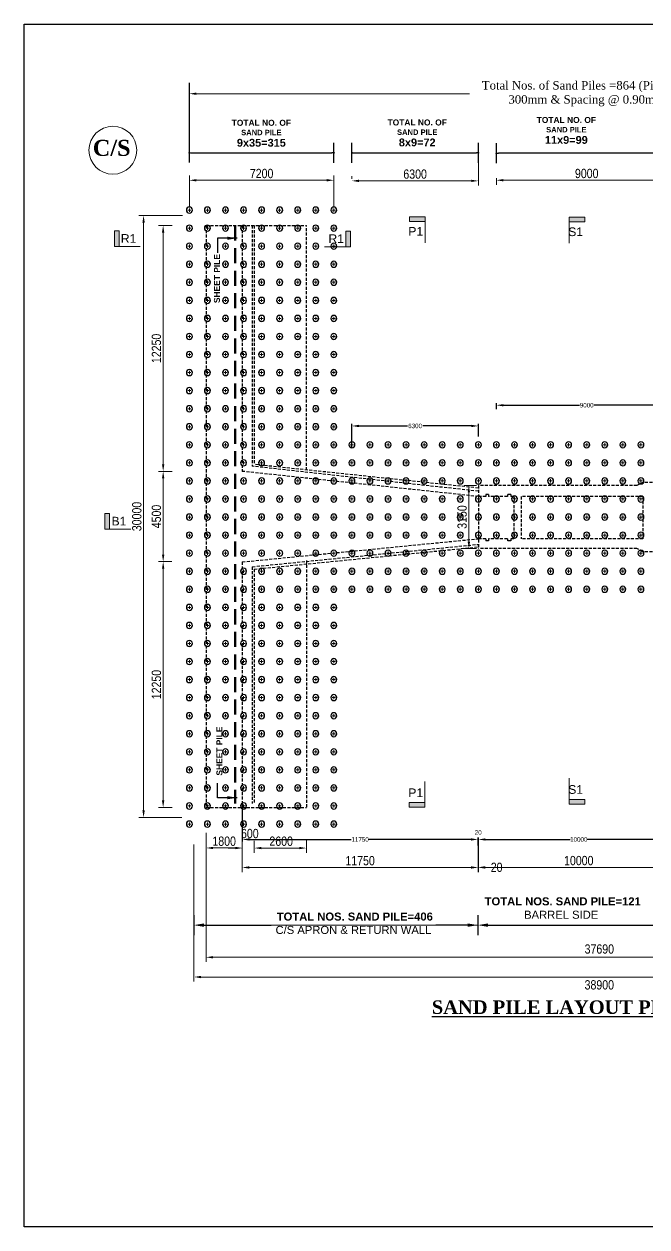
# Model space of a CAD drawing. Extents: x -358915 to 1258323, y -1667244 to -305611.
# Drawn here: x 857124 to 888161, y -1527406 to -1467458 of the extents above; entities that cross this region are included whole.
import ezdxf

# ---------------------------------------------------------------- set-up
doc = ezdxf.new("R2010")
doc.units = 0
doc.header["$LTSCALE"] = 300
doc.header["$MEASUREMENT"] = 0
doc.linetypes.add('DASHED', pattern=[0.75, 0.5, -0.25])
doc.layers.get('0').update_dxf_attribs({"linetype": 'CONTINUOUS'})
doc.layers.get('DEFPOINTS').update_dxf_attribs({"linetype": 'CONTINUOUS'})
for name, color, linetype, lineweight in [('Dim', 7, 'CONTINUOUS', 9), ('Dimension', 8, 'CONTINUOUS', 18), ('line2', 3, 'CONTINUOUS', 30), ('slop', 8, 'CONTINUOUS', 9)]:
    doc.layers.add(name, color=color, linetype=linetype, lineweight=lineweight)
for name, color, linetype in [('LINE', 7, 'CONTINUOUS'), ('P1', 7, 'CONTINUOUS'), ('TEXT', 10, 'CONTINUOUS')]:
    doc.layers.add(name, color=color, linetype=linetype)
doc.styles.add('1-2', font='arial.ttf')
doc.styles.add('Arial', font='arial.ttf')
doc.styles.add('DIM', font='isocp3.shx')
doc.styles.add('dimText', font='ARIALN.TTF')
doc.styles.add('text', font='ARIALN.TTF', dxfattribs={"height": 1.6})
doc.dimstyles.new('3', dxfattribs={"dimtxt": 225, "dimasz": 350, "dimexe": 100, "dimexo": 25, "dimgap": 9, "dimtad": 0, "dimdec": 0, "dimzin": 0, "dimdsep": 46, "dimtxsty": 'Standard', "dimcen": 0, "dimclrd": 5, "dimclre": 6, "dimclrt": 256, "dimadec": 0, "dimazin": 0, "dimtfac": 1, "dimtdec": 0, "dimtofl": 0, "dimtmove": 2, "dimatfit": 3, "dimfxl": 1, "dimtolj": 1, "dimtzin": 0, "dimarcsym": 0})
doc.dimstyles.new('dim_230', dxfattribs={"dimtxt": 460, "dimasz": 460, "dimexe": 230, "dimexo": 100, "dimgap": 100, "dimtad": 1, "dimdec": 0, "dimzin": 0, "dimdsep": 46, "dimtxsty": 'dimText', "dimcen": 0.09, "dimclrd": 256, "dimclre": 256, "dimclrt": 7, "dimadec": 0, "dimazin": 0, "dimtfac": 1, "dimtdec": 0, "dimtofl": 0, "dimtmove": 0, "dimatfit": 3, "dimfxl": 1, "dimtolj": 1, "dimtzin": 0, "dimlwd": -1, "dimlwe": -1, "dimarcsym": 0})
doc.dimstyles.new('dim_240', dxfattribs={"dimtxt": 480, "dimasz": 480, "dimexe": 300, "dimexo": 200, "dimgap": 200, "dimtad": 1, "dimdec": 0, "dimzin": 0, "dimdsep": 46, "dimtxsty": 'DIM', "dimcen": 350, "dimclrd": 5, "dimclre": 5, "dimclrt": 7, "dimadec": 0, "dimazin": 0, "dimtfac": 1, "dimtdec": 0, "dimtmove": 0, "dimatfit": 3, "dimfxl": 20, "dimtolj": 1, "dimtzin": 0, "dimarcsym": 0})
doc.dimstyles.new('dim_250', dxfattribs={"dimtxt": 500, "dimasz": 500, "dimexe": 500, "dimexo": 100, "dimgap": 150, "dimtad": 1, "dimdec": 0, "dimzin": 0, "dimdsep": 46, "dimtxsty": 'Arial', "dimcen": 350, "dimclrd": 5, "dimclre": 5, "dimclrt": 7, "dimadec": 0, "dimazin": 0, "dimtfac": 1, "dimtdec": 0, "dimtmove": 0, "dimatfit": 3, "dimfxl": 500, "dimfxlon": 1, "dimtolj": 1, "dimtzin": 0, "dimarcsym": 0})

# ---------------------------------------------------------------- blocks, each defined once
blk = doc.blocks.new('*D1630')
at = {"layer": 'DEFPOINTS', "color": 0, "ltscale": 500}
for p in [(864598, -1477499), (864054, -1489750), (864598, -1489750)]:
    blk.add_point(p, dxfattribs=at)
at = {"layer": 'Dim', "ltscale": 500}
for p, q in [((864498, -1477499), (863824, -1477499)), ((864054, -1477849), (864054, -1489400)), ((864498, -1489750), (863824, -1489750))]:
    blk.add_line(p, q, dxfattribs=at)
for points in [[(863996, -1477849), (864113, -1477849), (864054, -1477499)], [(863996, -1489400), (864113, -1489400), (864054, -1489750)]]:
    blk.add_solid(points, dxfattribs=at)
at = {"layer": 'Dim', "color": 7, "ltscale": 500, "insert": (863720, -1483624), "char_height": 460, "attachment_point": 5, "rotation": 90, "style": 'dimText'}
blk.add_mtext('\\A1;12250', dxfattribs=at)
blk = doc.blocks.new('*D1631')
at = {"layer": 'DEFPOINTS', "color": 0, "ltscale": 500}
for p in [(864598, -1489750), (864054, -1494250), (864588, -1494250)]:
    blk.add_point(p, dxfattribs=at)
at = {"layer": 'Dim', "ltscale": 500}
for p, q in [((864498, -1489750), (863824, -1489750)), ((864054, -1490100), (864054, -1493900)), ((864488, -1494250), (863824, -1494250))]:
    blk.add_line(p, q, dxfattribs=at)
for points in [[(863996, -1490100), (864113, -1490100), (864054, -1489750)], [(863996, -1493900), (864113, -1493900), (864054, -1494250)]]:
    blk.add_solid(points, dxfattribs=at)
at = {"layer": 'Dim', "color": 7, "ltscale": 500, "insert": (863720, -1492000), "char_height": 460, "attachment_point": 5, "rotation": 90, "style": 'dimText'}
blk.add_mtext('\\A1;4500', dxfattribs=at)
blk = doc.blocks.new('*D1632')
at = {"layer": 'DEFPOINTS', "color": 0, "ltscale": 500}
for p in [(864588, -1494250), (864054, -1506500), (864598, -1506500)]:
    blk.add_point(p, dxfattribs=at)
at = {"layer": 'Dim', "ltscale": 500}
for p, q in [((864488, -1494250), (863824, -1494250)), ((864054, -1494600), (864054, -1506150)), ((864498, -1506500), (863824, -1506500))]:
    blk.add_line(p, q, dxfattribs=at)
for points in [[(863996, -1494600), (864113, -1494600), (864054, -1494250)], [(863996, -1506150), (864113, -1506150), (864054, -1506500)]]:
    blk.add_solid(points, dxfattribs=at)
at = {"layer": 'Dim', "color": 7, "ltscale": 500, "insert": (863720, -1500375), "char_height": 460, "attachment_point": 5, "rotation": 90, "style": 'dimText'}
blk.add_mtext('\\A1;12250', dxfattribs=at)
blk = doc.blocks.new('*D1633')
at = {"layer": 'DEFPOINTS', "color": 0, "ltscale": 500}
for p in [(867995, -1508074), (868595, -1508067), (868595, -1508524)]:
    blk.add_point(p, dxfattribs=at)
at = {"layer": 'Dim', "ltscale": 500}
for p, q in [((867995, -1508174), (867995, -1508754)), ((868595, -1508167), (868595, -1508754)), ((867645, -1508524), (867295, -1508524)), ((868945, -1508524), (869295, -1508524))]:
    blk.add_line(p, q, dxfattribs=at)
for points in [[(867645, -1508466), (867645, -1508582), (867995, -1508524)], [(868945, -1508466), (868945, -1508582), (868595, -1508524)]]:
    blk.add_solid(points, dxfattribs=at)
at = {"layer": 'Dim', "color": 7, "ltscale": 500, "insert": (868373, -1507804), "char_height": 460, "attachment_point": 5, "style": 'dimText'}
blk.add_mtext('\\A1;600', dxfattribs=at)
blk = doc.blocks.new('*D1634')
at = {"layer": 'DEFPOINTS', "color": 0, "ltscale": 500}
for p in [(868595, -1508067), (871195, -1508034), (871195, -1508524)]:
    blk.add_point(p, dxfattribs=at)
at = {"layer": 'Dim', "ltscale": 500}
for p, q in [((868595, -1508167), (868595, -1508754)), ((871195, -1508134), (871195, -1508754)), ((868945, -1508524), (870845, -1508524))]:
    blk.add_line(p, q, dxfattribs=at)
for points in [[(868945, -1508466), (868945, -1508582), (868595, -1508524)], [(870845, -1508466), (870845, -1508582), (871195, -1508524)]]:
    blk.add_solid(points, dxfattribs=at)
at = {"layer": 'Dim', "color": 7, "ltscale": 500, "insert": (869935, -1508185), "char_height": 460, "attachment_point": 5, "style": 'dimText'}
blk.add_mtext('\\A1;2600', dxfattribs=at)
blk = doc.blocks.new('*D1635')
at = {"layer": 'DEFPOINTS', "color": 0, "ltscale": 500}
for p in [(867995, -1508421), (879744, -1508421), (879744, -1509491)]:
    blk.add_point(p, dxfattribs=at)
at = {"layer": 'Dim', "ltscale": 500}
for p, q in [((867995, -1508521), (867995, -1509721)), ((879744, -1508521), (879744, -1509721)), ((868345, -1509491), (879394, -1509491))]:
    blk.add_line(p, q, dxfattribs=at)
for points in [[(868345, -1509433), (868345, -1509550), (867995, -1509491)], [(879394, -1509433), (879394, -1509550), (879744, -1509491)]]:
    blk.add_solid(points, dxfattribs=at)
at = {"layer": 'Dim', "color": 7, "ltscale": 500, "insert": (873869, -1509156), "char_height": 460, "attachment_point": 5, "style": 'dimText'}
blk.add_mtext('\\A1;11750', dxfattribs=at)
blk = doc.blocks.new('*D1636')
at = {"layer": 'DEFPOINTS', "color": 0, "ltscale": 500}
for p in [(879744, -1509111), (879764, -1509111), (879764, -1509494)]:
    blk.add_point(p, dxfattribs=at)
at = {"layer": 'Dim', "ltscale": 500}
for p, q in [((879744, -1509211), (879744, -1509724)), ((879764, -1509211), (879764, -1509724)), ((879394, -1509494), (879044, -1509494)), ((880114, -1509494), (880464, -1509494))]:
    blk.add_line(p, q, dxfattribs=at)
for points in [[(879394, -1509436), (879394, -1509552), (879744, -1509494)], [(880114, -1509436), (880114, -1509552), (879764, -1509494)]]:
    blk.add_solid(points, dxfattribs=at)
at = {"layer": 'Dim', "color": 7, "ltscale": 500, "insert": (880672, -1509486), "char_height": 460, "attachment_point": 5, "style": 'dimText'}
blk.add_mtext('\\A1;20', dxfattribs=at)
blk = doc.blocks.new('*D1642')
at = {"layer": 'DEFPOINTS', "color": 0, "ltscale": 500}
for p in [(865119, -1477000), (863079, -1507000), (865080, -1507000)]:
    blk.add_point(p, dxfattribs=at)
at = {"layer": 'Dim', "ltscale": 500}
for p, q in [((865019, -1477000), (862849, -1477000)), ((863079, -1477350), (863079, -1506650)), ((864980, -1507000), (862849, -1507000))]:
    blk.add_line(p, q, dxfattribs=at)
for points in [[(863021, -1477350), (863138, -1477350), (863079, -1477000)], [(863021, -1506650), (863138, -1506650), (863079, -1507000)]]:
    blk.add_solid(points, dxfattribs=at)
at = {"layer": 'Dim', "color": 7, "ltscale": 500, "insert": (862744, -1492000), "char_height": 460, "attachment_point": 5, "rotation": 90, "style": 'dimText'}
blk.add_mtext('\\A1;30000', dxfattribs=at)
blk = doc.blocks.new('_Dot')
at = {"color": 0, "linetype": 'ByBlock', "lineweight": -2}
blk.add_line((-0.5, 0), (-1, 0), dxfattribs=at)
at = {"color": 0, "linetype": 'ByBlock', "const_width": 0.5}
blk.add_lwpolyline([(-0.25, 0, 1), (0.25, 0, 1)], format="xyb", close=True, dxfattribs=at)
blk = doc.blocks.new('*D1643')
at = {"layer": 'DEFPOINTS', "color": 0, "ltscale": 50}
for p in [(880660, -1473898), (880660, -1474587), (889660, -1474696)]:
    blk.add_point(p, dxfattribs=at)
at = {"layer": 'Dim', "color": 5, "lineweight": -2, "ltscale": 50}
for p, q in [((880660, -1474398), (880660, -1473398)), ((889660, -1474398), (889660, -1473398)), ((889560, -1473898), (880760, -1473898))]:
    blk.add_line(p, q, dxfattribs=at)
at = {"layer": 'Dim', "color": 5, "lineweight": -2, "ltscale": 50, "xscale": 100, "yscale": 100, "zscale": 100, "rotation": 180}
blk.add_blockref('_Dot', (880660, -1473898), dxfattribs=at)
at = {"layer": 'Dim', "color": 5, "lineweight": -2, "ltscale": 50, "xscale": 100, "yscale": 100, "zscale": 100}
blk.add_blockref('_Dot', (889660, -1473898), dxfattribs=at)
at = {"layer": 'Dim', "color": 7, "ltscale": 50, "insert": (884145, -1472760), "char_height": 500, "attachment_point": 5, "style": 'Arial'}
blk.add_mtext('\\A1;{\\fArial|b1|i0|c0|p34;\\H0.6x;TOTAL NO. OF\\P\\H0.9x;SAND PILE\\P\\H1.444x;11x9=99}', dxfattribs=at)
blk = doc.blocks.new('*D1645')
at = {"layer": 'DEFPOINTS', "color": 0, "ltscale": 50}
for p in [(879760, -1473880), (873460, -1474696), (879760, -1474696)]:
    blk.add_point(p, dxfattribs=at)
at = {"layer": 'Dim', "color": 5, "lineweight": -2, "ltscale": 50}
for p, q in [((873460, -1474380), (873460, -1473380)), ((879760, -1474380), (879760, -1473380)), ((873560, -1473880), (879660, -1473880))]:
    blk.add_line(p, q, dxfattribs=at)
at = {"layer": 'Dim', "color": 5, "lineweight": -2, "ltscale": 50, "xscale": 100, "yscale": 100, "zscale": 100, "rotation": 180}
blk.add_blockref('_Dot', (873460, -1473880), dxfattribs=at)
at = {"layer": 'Dim', "color": 5, "lineweight": -2, "ltscale": 50, "xscale": 100, "yscale": 100, "zscale": 100}
blk.add_blockref('_Dot', (879760, -1473880), dxfattribs=at)
at = {"layer": 'Dim', "color": 7, "ltscale": 50, "insert": (876714, -1472885), "char_height": 500, "attachment_point": 5, "style": 'Arial'}
blk.add_mtext('\\A1;{\\fArial|b1|i0|c0|p34;\\H0.6x;TOTAL NO. OF\\P\\H0.9x;SAND PILE\\P\\H1.444x;8x9=72}', dxfattribs=at)
blk = doc.blocks.new('*D1646')
at = {"layer": 'DEFPOINTS', "color": 0, "ltscale": 50}
for p in [(872560, -1473880), (865360, -1474462), (872560, -1474757)]:
    blk.add_point(p, dxfattribs=at)
at = {"layer": 'Dim', "color": 5, "lineweight": -2, "ltscale": 50}
for p, q in [((865360, -1474362), (865360, -1473380)), ((872560, -1474380), (872560, -1473380)), ((865460, -1473880), (872460, -1473880))]:
    blk.add_line(p, q, dxfattribs=at)
at = {"layer": 'Dim', "color": 5, "lineweight": -2, "ltscale": 50, "xscale": 100, "yscale": 100, "zscale": 100, "rotation": 180}
blk.add_blockref('_Dot', (865360, -1473880), dxfattribs=at)
at = {"layer": 'Dim', "color": 5, "lineweight": -2, "ltscale": 50, "xscale": 100, "yscale": 100, "zscale": 100}
blk.add_blockref('_Dot', (872560, -1473880), dxfattribs=at)
at = {"layer": 'Dim', "color": 7, "ltscale": 50, "insert": (868948, -1472902), "char_height": 500, "attachment_point": 5, "style": 'Arial'}
blk.add_mtext('\\A1;{\\fArial|b1|i0|c0|p34;\\H0.6x;TOTAL NO. OF\\P\\H0.9x;SAND PILE\\P\\H1.444x;9x35=315}', dxfattribs=at)
blk = doc.blocks.new('*D1647')
at = {"layer": 'DEFPOINTS', "color": 0, "ltscale": 50}
for p in [(865587, -1509284), (879736, -1511655), (865587, -1512365)]:
    blk.add_point(p, dxfattribs=at)
at = {"layer": 'Dim', "color": 5, "lineweight": -2, "ltscale": 50}
for p, q in [((865587, -1511865), (865587, -1512865)), ((879736, -1511865), (879736, -1512865)), ((866087, -1512365), (869438, -1512365)), ((879236, -1512365), (877634, -1512365))]:
    blk.add_line(p, q, dxfattribs=at)
at = {"layer": 'Dim', "color": 5, "ltscale": 50}
for points in [[(866087, -1512282), (866087, -1512449), (865587, -1512365)], [(879236, -1512282), (879236, -1512449), (879736, -1512365)]]:
    blk.add_solid(points, dxfattribs=at)
at = {"layer": 'Dim', "color": 7, "ltscale": 50, "insert": (873536, -1511941), "char_height": 450, "attachment_point": 5, "style": 'Arial'}
blk.add_mtext('\\A1;{\\fArial|b1|i0|c0|p34;\\H0.8889x;\\P\\H0.8889x; \\H1.125x;TOTAL NOS. SAND PILE=406\\P\\fArial|b0|i0|c0|p34;C/S APRON & RETURN WALL}', dxfattribs=at)
blk = doc.blocks.new('*D1648')
at = {"layer": 'DEFPOINTS', "color": 0, "ltscale": 50}
for p in [(889812, -1511191), (879736, -1511655), (889812, -1512365)]:
    blk.add_point(p, dxfattribs=at)
at = {"layer": 'Dim', "color": 5, "lineweight": -2, "ltscale": 50}
for p, q in [((879736, -1511865), (879736, -1512865)), ((889812, -1511865), (889812, -1512865)), ((880236, -1512365), (889312, -1512365))]:
    blk.add_line(p, q, dxfattribs=at)
at = {"layer": 'Dim', "color": 5, "ltscale": 50}
for points in [[(880236, -1512282), (880236, -1512449), (879736, -1512365)], [(889312, -1512282), (889312, -1512449), (889812, -1512365)]]:
    blk.add_solid(points, dxfattribs=at)
at = {"layer": 'Dim', "color": 7, "ltscale": 50, "insert": (883888, -1511141), "char_height": 450, "attachment_point": 5, "style": 'Arial'}
blk.add_mtext('\\A1;\\P{\\fArial|b1|i0|c0|p34;\\H0.8889x; TOTAL NOS. SAND PILE=121\\P\\fArial|b0|i0|c0|p34;BARREL SIDE}', dxfattribs=at)
blk = doc.blocks.new('T')
at = {"layer": 'Dim'}
h = blk.add_hatch(color=6, dxfattribs=at)
h.dxf.hatch_style = 1
h.paths.add_polyline_path([(-137, 0), (157, 0), (157, 975), (-137, 975)])
at = {"layer": 'Dimension', "color": 0, "lineweight": 13, "ltscale": 2}
for p, q in [((-137, 0), (-137, 975)), ((-137, 975), (157, 975)), ((157, 975), (157, 0)), ((1481, 0), (-137, 0))]:
    blk.add_line(p, q, dxfattribs=at)
blk = doc.blocks.new('*D1649')
at = {"layer": 'DEFPOINTS', "color": 0, "ltscale": 500}
for p in [(872560, -1475243), (865360, -1476647), (872560, -1476681)]:
    blk.add_point(p, dxfattribs=at)
at = {"layer": 'Dim', "ltscale": 500}
for p, q in [((865360, -1476547), (865360, -1475013)), ((865710, -1475243), (872210, -1475243)), ((872560, -1476581), (872560, -1475013))]:
    blk.add_line(p, q, dxfattribs=at)
for points in [[(865710, -1475185), (865710, -1475302), (865360, -1475243)], [(872210, -1475185), (872210, -1475302), (872560, -1475243)]]:
    blk.add_solid(points, dxfattribs=at)
at = {"layer": 'Dim', "color": 7, "ltscale": 500, "insert": (868960, -1474908), "char_height": 460, "attachment_point": 5, "style": 'dimText'}
blk.add_mtext('\\A1;7200', dxfattribs=at)
blk = doc.blocks.new('*D1650')
at = {"layer": 'DEFPOINTS', "color": 0, "ltscale": 500}
for p in [(879760, -1473956), (873460, -1475273), (879760, -1475273)]:
    blk.add_point(p, dxfattribs=at)
at = {"layer": 'Dim', "ltscale": 500}
for p, q in [((879760, -1474056), (879760, -1475503)), ((873460, -1475173), (873460, -1475043)), ((873810, -1475273), (879410, -1475273))]:
    blk.add_line(p, q, dxfattribs=at)
for points in [[(873810, -1475215), (873810, -1475331), (873460, -1475273)], [(879410, -1475215), (879410, -1475331), (879760, -1475273)]]:
    blk.add_solid(points, dxfattribs=at)
at = {"layer": 'Dim', "color": 7, "ltscale": 500, "insert": (876610, -1474938), "char_height": 460, "attachment_point": 5, "style": 'dimText'}
blk.add_mtext('\\A1;6300', dxfattribs=at)
blk = doc.blocks.new('*D1651')
at = {"layer": 'DEFPOINTS', "color": 0, "ltscale": 500}
for p in [(880660, -1475035), (889660, -1475242), (889660, -1475242)]:
    blk.add_point(p, dxfattribs=at)
at = {"layer": 'Dim', "ltscale": 500}
for p, q in [((880660, -1475135), (880660, -1475472)), ((881010, -1475242), (889310, -1475242)), ((889660, -1475142), (889660, -1475012))]:
    blk.add_line(p, q, dxfattribs=at)
for points in [[(881010, -1475183), (881010, -1475300), (880660, -1475242)], [(889310, -1475183), (889310, -1475300), (889660, -1475242)]]:
    blk.add_solid(points, dxfattribs=at)
at = {"layer": 'Dim', "color": 7, "ltscale": 500, "insert": (885160, -1474907), "char_height": 460, "attachment_point": 5, "style": 'dimText'}
blk.add_mtext('\\A1;9000', dxfattribs=at)
blk = doc.blocks.new('*D1653')
at = {"layer": 'DEFPOINTS', "color": 0, "ltscale": 500}
for p in [(866195, -1507939), (867995, -1508074), (867995, -1508520)]:
    blk.add_point(p, dxfattribs=at)
at = {"layer": 'Dim', "ltscale": 500}
for p, q in [((866195, -1508039), (866195, -1508750)), ((867995, -1508174), (867995, -1508750)), ((866545, -1508520), (867645, -1508520))]:
    blk.add_line(p, q, dxfattribs=at)
for points in [[(866545, -1508462), (866545, -1508578), (866195, -1508520)], [(867645, -1508462), (867645, -1508578), (867995, -1508520)]]:
    blk.add_solid(points, dxfattribs=at)
at = {"layer": 'Dim', "color": 7, "ltscale": 500, "insert": (867095, -1508185), "char_height": 460, "attachment_point": 5, "style": 'dimText'}
blk.add_mtext('\\A1;1800', dxfattribs=at)
blk = doc.blocks.new('*D1654')
at = {"layer": 'DEFPOINTS', "color": 0, "ltscale": 500}
for p in [(879764, -1509659), (889764, -1509485), (889764, -1509659)]:
    blk.add_point(p, dxfattribs=at)
at = {"layer": 'Dim', "ltscale": 500}
for p, q in [((879764, -1509559), (879764, -1509255)), ((889764, -1509559), (889764, -1509255)), ((880114, -1509485), (889414, -1509485))]:
    blk.add_line(p, q, dxfattribs=at)
for points in [[(880114, -1509426), (880114, -1509543), (879764, -1509485)], [(889414, -1509426), (889414, -1509543), (889764, -1509485)]]:
    blk.add_solid(points, dxfattribs=at)
at = {"layer": 'Dim', "color": 7, "ltscale": 500, "insert": (884764, -1509150), "char_height": 460, "attachment_point": 5, "style": 'dimText'}
blk.add_mtext('\\A1;10000', dxfattribs=at)
blk = doc.blocks.new('*D1659')
at = {"layer": 'DEFPOINTS', "color": 0, "ltscale": 500}
for p in [(865587, -1508249), (904487, -1508249), (904487, -1514950)]:
    blk.add_point(p, dxfattribs=at)
at = {"layer": 'Dim', "ltscale": 500}
for p, q in [((865587, -1508349), (865587, -1515180)), ((904487, -1508349), (904487, -1515180)), ((865937, -1514950), (904137, -1514950))]:
    blk.add_line(p, q, dxfattribs=at)
for points in [[(865937, -1514892), (865937, -1515009), (865587, -1514950)], [(904137, -1514892), (904137, -1515009), (904487, -1514950)]]:
    blk.add_solid(points, dxfattribs=at)
at = {"layer": 'Dim', "color": 7, "ltscale": 500, "insert": (885787, -1515344), "char_height": 460, "attachment_point": 5, "style": 'dimText'}
blk.add_mtext('\\A1;38900', dxfattribs=at)
blk = doc.blocks.new('*D1660')
at = {"layer": 'DEFPOINTS', "color": 0, "ltscale": 500}
for p in [(866193, -1507668), (903883, -1507918), (903883, -1513967)]:
    blk.add_point(p, dxfattribs=at)
at = {"layer": 'Dim', "ltscale": 500}
for p, q in [((866193, -1507768), (866193, -1514197)), ((903883, -1508018), (903883, -1514197)), ((866543, -1513967), (903533, -1513967))]:
    blk.add_line(p, q, dxfattribs=at)
for points in [[(866543, -1513909), (866543, -1514026), (866193, -1513967)], [(903533, -1513909), (903533, -1514026), (903883, -1513967)]]:
    blk.add_solid(points, dxfattribs=at)
at = {"layer": 'Dim', "color": 7, "ltscale": 500, "insert": (885788, -1513558), "char_height": 460, "attachment_point": 5, "style": 'dimText'}
blk.add_mtext('\\A1;37690', dxfattribs=at)
blk = doc.blocks.new('*D1661')
at = {"layer": 'DEFPOINTS', "color": 0, "ltscale": 0.5}
for p in [(867995, -1506300), (879744, -1508095), (879744, -1508421)]:
    blk.add_point(p, dxfattribs=at)
at = {"layer": 'LINE', "color": 6, "lineweight": -2, "ltscale": 0.5}
for p, q in [((867995, -1506325), (867995, -1508195)), ((879744, -1508396), (879744, -1507995))]:
    blk.add_line(p, q, dxfattribs=at)
at = {"layer": 'LINE', "color": 5, "lineweight": -2, "ltscale": 0.5}
for p, q in [((868345, -1508095), (873429, -1508095)), ((879394, -1508095), (874310, -1508095))]:
    blk.add_line(p, q, dxfattribs=at)
at = {"layer": 'LINE', "color": 5, "ltscale": 0.5}
for points in [[(868345, -1508037), (868345, -1508153), (867995, -1508095)], [(879394, -1508037), (879394, -1508153), (879744, -1508095)]]:
    blk.add_solid(points, dxfattribs=at)
at = {"layer": 'LINE', "ltscale": 0.5, "insert": (873869, -1508095), "char_height": 225, "attachment_point": 5}
blk.add_mtext('\\A1;11750', dxfattribs=at)
blk = doc.blocks.new('*D1662')
at = {"layer": 'DEFPOINTS', "color": 0, "ltscale": 0.5}
for p in [(879764, -1508095), (879744, -1508421), (879764, -1509255)]:
    blk.add_point(p, dxfattribs=at)
at = {"layer": 'LINE', "color": 5, "lineweight": -2, "ltscale": 0.5}
for p, q in [((879394, -1508095), (879044, -1508095)), ((880114, -1508095), (880464, -1508095))]:
    blk.add_line(p, q, dxfattribs=at)
at = {"layer": 'LINE', "color": 6, "lineweight": -2, "ltscale": 0.5}
for p, q in [((879744, -1508396), (879744, -1507995)), ((879764, -1509230), (879764, -1507995))]:
    blk.add_line(p, q, dxfattribs=at)
at = {"layer": 'LINE', "color": 5, "ltscale": 0.5}
for points in [[(879394, -1508037), (879394, -1508153), (879744, -1508095)], [(880114, -1508037), (880114, -1508153), (879764, -1508095)]]:
    blk.add_solid(points, dxfattribs=at)
at = {"layer": 'LINE', "ltscale": 0.5, "insert": (879754, -1507745), "char_height": 225, "attachment_point": 5}
blk.add_mtext('\\A1;20', dxfattribs=at)
blk = doc.blocks.new('*D1663')
at = {"layer": 'DEFPOINTS', "color": 0, "ltscale": 0.5}
for p in [(889764, -1508095), (889764, -1508582), (879764, -1509255)]:
    blk.add_point(p, dxfattribs=at)
at = {"layer": 'LINE', "color": 6, "lineweight": -2, "ltscale": 0.5}
for p, q in [((879764, -1509230), (879764, -1507995)), ((889764, -1508557), (889764, -1507995))]:
    blk.add_line(p, q, dxfattribs=at)
at = {"layer": 'LINE', "color": 5, "lineweight": -2, "ltscale": 0.5}
for p, q in [((880114, -1508095), (884342, -1508095)), ((889414, -1508095), (885185, -1508095))]:
    blk.add_line(p, q, dxfattribs=at)
at = {"layer": 'LINE', "color": 5, "ltscale": 0.5}
for points in [[(880114, -1508037), (880114, -1508153), (879764, -1508095)], [(889414, -1508037), (889414, -1508153), (889764, -1508095)]]:
    blk.add_solid(points, dxfattribs=at)
at = {"layer": 'LINE', "ltscale": 0.5, "insert": (884764, -1508095), "char_height": 225, "attachment_point": 5}
blk.add_mtext('\\A1;10000', dxfattribs=at)
blk = doc.blocks.new('*D1711')
at = {"layer": 'DEFPOINTS', "color": 0, "ltscale": 500}
for p in [(879766, -1490453), (879288, -1493603), (879766, -1493603)]:
    blk.add_point(p, dxfattribs=at)
at = {"layer": 'Dim', "ltscale": 500}
for p, q in [((879666, -1490453), (879058, -1490453)), ((879288, -1490803), (879288, -1493253)), ((879666, -1493603), (879058, -1493603))]:
    blk.add_line(p, q, dxfattribs=at)
for points in [[(879229, -1490803), (879346, -1490803), (879288, -1490453)], [(879229, -1493253), (879346, -1493253), (879288, -1493603)]]:
    blk.add_solid(points, dxfattribs=at)
at = {"layer": 'Dim', "color": 7, "ltscale": 500, "insert": (878953, -1492028), "char_height": 460, "attachment_point": 5, "rotation": 90, "style": 'dimText'}
blk.add_mtext('\\A1;3150', dxfattribs=at)
blk = doc.blocks.new('K')
at = {"layer": 'Dim', "ltscale": 50}
for points in [[(311223, -378424), (311223, -378262)], [(311304, -378343), (311142, -378343)]]:
    blk.add_lwpolyline(points, dxfattribs=at)
at = {"layer": 'P1', "ltscale": 50}
blk.add_circle((311223, -378343), 150, dxfattribs=at)
blk = doc.blocks.new('*D1713')
at = {"layer": 'DEFPOINTS', "color": 0, "ltscale": 0.5}
for p in [(879760, -1487488), (879760, -1488039), (873460, -1488578)]:
    blk.add_point(p, dxfattribs=at)
at = {"layer": 'LINE', "color": 6, "lineweight": -2, "ltscale": 0.5}
for p, q in [((873460, -1488553), (873460, -1487388)), ((879760, -1488014), (879760, -1487388))]:
    blk.add_line(p, q, dxfattribs=at)
at = {"layer": 'LINE', "color": 5, "lineweight": -2, "ltscale": 0.5}
for p, q in [((873810, -1487488), (876226, -1487488)), ((879410, -1487488), (876994, -1487488))]:
    blk.add_line(p, q, dxfattribs=at)
at = {"layer": 'LINE', "color": 5, "ltscale": 0.5}
for points in [[(873810, -1487430), (873810, -1487546), (873460, -1487488)], [(879410, -1487430), (879410, -1487546), (879760, -1487488)]]:
    blk.add_solid(points, dxfattribs=at)
at = {"layer": 'LINE', "ltscale": 0.5, "insert": (876610, -1487488), "char_height": 225, "attachment_point": 5}
blk.add_mtext('\\A1;6300', dxfattribs=at)
blk = doc.blocks.new('*D1714')
at = {"layer": 'DEFPOINTS', "color": 0, "ltscale": 0.5}
for p in [(880660, -1486670), (889660, -1486455), (889660, -1487206)]:
    blk.add_point(p, dxfattribs=at)
at = {"layer": 'LINE', "color": 6, "lineweight": -2, "ltscale": 0.5}
for p, q in [((880660, -1486645), (880660, -1486355)), ((889660, -1487181), (889660, -1486355))]:
    blk.add_line(p, q, dxfattribs=at)
at = {"layer": 'LINE', "color": 5, "lineweight": -2, "ltscale": 0.5}
for p, q in [((881010, -1486455), (884795, -1486455)), ((889310, -1486455), (885525, -1486455))]:
    blk.add_line(p, q, dxfattribs=at)
at = {"layer": 'LINE', "color": 5, "ltscale": 0.5}
for points in [[(881010, -1486397), (881010, -1486514), (880660, -1486455)], [(889310, -1486397), (889310, -1486514), (889660, -1486455)]]:
    blk.add_solid(points, dxfattribs=at)
at = {"layer": 'LINE', "ltscale": 0.5, "insert": (885160, -1486455), "char_height": 225, "attachment_point": 5}
blk.add_mtext('\\A1;9000', dxfattribs=at)

msp = doc.modelspace()

# ---------------------------------------------------------------- linework, layer by layer
at = {"layer": 'Dim', "ltscale": 500}
for p, q in [((865360.1, -1472255.9), (865360.1, -1470701.1)), ((865710.1, -1470931.1), (879313.1, -1470931.1))]:
    msp.add_line(p, q, dxfattribs=at)
at = {"layer": 'Dim', "ltscale": 50}
msp.add_line((879735.9, -1512365.3), (869441.4, -1512365.3), dxfattribs=at)
at = {"layer": 'Dim', "ltscale": 500}
msp.add_solid([(865710.1, -1470872.8), (865710.1, -1470989.5), (865360.1, -1470931.1)], dxfattribs=at)
at = {"layer": 'LINE', "color": 3, "ltscale": 0.5}
msp.add_line((865360.1, -1473380.1), (865360.1, -1470387.2), dxfattribs=at)
at = {"layer": 'LINE', "linetype": 'DASHED'}
for p, q in [((866194.5, -1477499.3), (866194.5, -1506499.9)), ((866194.5, -1477499.3), (871194.5, -1477499.3)), ((867994.5, -1477499.3), (867994.5, -1489749.7)), ((868494.5, -1477499.3), (868494.5, -1489495.9)), ((868594.5, -1477499.3), (868594.5, -1489407.3)), ((871194.5, -1489697.7), (871194.5, -1477499.3)), ((879765.8, -1490744.6), (868494.5, -1489495.9)), ((879765.8, -1490582.9), (868594.5, -1489407.3)), ((879765.8, -1491002.8), (867994.5, -1489749.7)), ((887661.8, -1490452.8), (879765.8, -1490452.8)), ((879765.8, -1490452.8), (879765.8, -1493602.8)), ((887961.8, -1490302.8), (887661.8, -1490452.8)), ((889781.8, -1490302.8), (887961.8, -1490302.8)), ((880135.8, -1491002.8), (879765.8, -1491002.8)), ((880260.8, -1490902.8), (880135.8, -1490902.8)), ((880135.8, -1490902.8), (880135.8, -1491002.8)), ((880260.8, -1490902.8), (880260.8, -1491002.8)), ((881210.8, -1491002.8), (880260.8, -1491002.8)), ((881385.8, -1490902.8), (881210.8, -1490902.8)), ((881210.8, -1490902.8), (881210.8, -1491002.8)), ((881385.8, -1490902.8), (881385.8, -1491002.8)), ((881535.8, -1491002.8), (881385.8, -1491002.8)), ((881535.8, -1490979.8), (881535.8, -1493109)), ((887961.8, -1491002.8), (881885.8, -1491002.8)), ((881885.8, -1491002.8), (881885.8, -1493109)), ((887961.8, -1491002.8), (887961.8, -1493109)), ((867994.5, -1494261.9), (879765.8, -1493109)), ((880135.8, -1493109), (879765.8, -1493109)), ((880135.8, -1493109), (880135.8, -1493209)), ((880260.8, -1493209), (880135.8, -1493209)), ((881210.8, -1493109), (880260.8, -1493109)), ((880260.8, -1493109), (880260.8, -1493209)), ((881210.8, -1493109), (881210.8, -1493209)), ((881385.8, -1493209), (881210.8, -1493209)), ((881535.8, -1493109), (881385.8, -1493109)), ((881385.8, -1493109), (881385.8, -1493209)), ((887961.8, -1493109), (881885.8, -1493109)), ((868494.5, -1494503.4), (879765.8, -1493387.4)), ((868594.5, -1494625.2), (879765.8, -1493514.4)), ((887661.8, -1493602.8), (879765.8, -1493602.8)), ((887961.8, -1493752.8), (887661.8, -1493602.8)), ((889781.8, -1493752.8), (887961.8, -1493752.8)), ((867994.5, -1494261.9), (867994.5, -1506299.9)), ((871194.5, -1494191.6), (871194.5, -1506499.9)), ((868494.5, -1494503.4), (868494.5, -1506299.9)), ((868594.5, -1494625.2), (868594.5, -1506299.9)), ((866194.5, -1506499.9), (871194.5, -1506499.9))]:
    msp.add_line(p, q, dxfattribs=at)
at = {"layer": 'LINE', "color": 6, "linetype": 'DASHED', "lineweight": 50, "ltscale": 5}
msp.add_line((867644.5, -1477499.3), (867644.5, -1506299.9), dxfattribs=at)
at = {"layer": 'LINE'}
msp.add_lwpolyline([(941898.4, -1527406.1), (857123.8, -1527406.1), (857123.8, -1467458.4), (941898.4, -1467458.4)], close=True, dxfattribs=at)
at = {"layer": 'slop'}
msp.add_circle((861549.4, -1473746.3), 1192.5, dxfattribs=at)

# ---------------------------------------------------------------- block references
at = {"color": 3, "linetype": 'DASHED', "xscale": -1, "rotation": 180}
for p in [(554137.1, -1855070.6), (555037.1, -1855070.6), (555937.1, -1855070.6), (556837.1, -1855070.6), (557737.1, -1855070.6), (558637.1, -1855070.6), (559537.1, -1855070.6), (560437.1, -1855070.6), (561337.1, -1855070.6), (554137.1, -1855970.6), (555037.1, -1855970.6), (555937.1, -1855970.6), (556837.1, -1855970.6), (557737.1, -1855970.6), (558637.1, -1855970.6), (559537.1, -1855970.6), (560437.1, -1855970.6), (561337.1, -1855970.6), (554137.1, -1856870.6), (555037.1, -1856870.6), (555937.1, -1856870.6), (556837.1, -1856870.6), (557737.1, -1856870.6), (558637.1, -1856870.6), (559537.1, -1856870.6), (560437.1, -1856870.6), (561337.1, -1856870.6), (554137.1, -1857770.6), (555037.1, -1857770.6), (555937.1, -1857770.6), (556837.1, -1857770.6), (557737.1, -1857770.6), (558637.1, -1857770.6), (559537.1, -1857770.6), (560437.1, -1857770.6), (561337.1, -1857770.6), (554137.1, -1858670.6), (555037.1, -1858670.6), (555937.1, -1858670.6), (556837.1, -1858670.6), (557737.1, -1858670.6), (558637.1, -1858670.6), (559537.1, -1858670.6), (560437.1, -1858670.6), (561337.1, -1858670.6), (554137.1, -1859570.6), (555037.1, -1859570.6), (555937.1, -1859570.6), (556837.1, -1859570.6), (557737.1, -1859570.6), (558637.1, -1859570.6), (559537.1, -1859570.6), (560437.1, -1859570.6), (561337.1, -1859570.6), (554137.1, -1860470.6), (555037.1, -1860470.6), (555937.1, -1860470.6), (556837.1, -1860470.6), (557737.1, -1860470.6), (558637.1, -1860470.6), (559537.1, -1860470.6), (560437.1, -1860470.6), (561337.1, -1860470.6), (554137.1, -1861370.6), (555037.1, -1861370.6), (555937.1, -1861370.6), (556837.1, -1861370.6), (557737.1, -1861370.6), (558637.1, -1861370.6), (559537.1, -1861370.6), (560437.1, -1861370.6), (561337.1, -1861370.6), (554137.1, -1862270.6), (555037.1, -1862270.6), (555937.1, -1862270.6), (556837.1, -1862270.6), (557737.1, -1862270.6), (558637.1, -1862270.6), (559537.1, -1862270.6), (560437.1, -1862270.6), (561337.1, -1862270.6), (554137.1, -1863170.6), (555037.1, -1863170.6), (555937.1, -1863170.6), (556837.1, -1863170.6), (557737.1, -1863170.6), (558637.1, -1863170.6), (559537.1, -1863170.6), (560437.1, -1863170.6), (561337.1, -1863170.6), (554137.1, -1864070.6), (555037.1, -1864070.6), (555937.1, -1864070.6), (556837.1, -1864070.6), (557737.1, -1864070.6), (558637.1, -1864070.6), (559537.1, -1864070.6), (560437.1, -1864070.6), (561337.1, -1864070.6), (554137.1, -1864970.6), (555037.1, -1864970.6), (555937.1, -1864970.6), (556837.1, -1864970.6), (557737.1, -1864970.6), (558637.1, -1864970.6), (559537.1, -1864970.6), (560437.1, -1864970.6), (561337.1, -1864970.6), (554137.1, -1865870.6), (555037.1, -1865870.6), (555937.1, -1865870.6), (556837.1, -1865870.6), (557737.1, -1865870.6), (558637.1, -1865870.6), (559537.1, -1865870.6), (560437.1, -1865870.6), (561337.1, -1865870.6), (554137.1, -1866770.6), (555037.1, -1866770.6), (555937.1, -1866770.6), (556837.1, -1866770.6), (557737.1, -1866770.6), (558637.1, -1866770.6), (559537.1, -1866770.6), (560437.1, -1866770.6), (561337.1, -1866770.6), (562237.1, -1866770.6), (563137.1, -1866770.6), (564037.1, -1866770.6), (564937.1, -1866770.6), (565837.1, -1866770.6), (566737.1, -1866770.6), (567637.1, -1866770.6), (568537.1, -1866770.6), (569437.1, -1866770.6), (570337.1, -1866770.6), (572137.1, -1866770.6), (573037.1, -1866770.6), (573937.1, -1866770.6), (574837.1, -1866770.6), (575737.1, -1866770.6), (576637.1, -1866770.6), (554137.1, -1867670.6), (555037.1, -1867670.6), (555937.1, -1867670.6), (556837.1, -1867670.6), (557737.1, -1867670.6), (558637.1, -1867670.6), (559537.1, -1867670.6), (560437.1, -1867670.6), (561337.1, -1867670.6), (562237.1, -1867670.6), (563137.1, -1867670.6), (564037.1, -1867670.6), (564937.1, -1867670.6), (565837.1, -1867670.6), (566737.1, -1867670.6), (567637.1, -1867670.6), (568537.1, -1867670.6), (569437.1, -1867670.6), (570337.1, -1867670.6), (572137.1, -1867670.6), (573037.1, -1867670.6), (573937.1, -1867670.6), (574837.1, -1867670.6), (575737.1, -1867670.6), (576637.1, -1867670.6), (554137.1, -1868570.6), (555037.1, -1868570.6), (555937.1, -1868570.6), (556837.1, -1868570.6), (557737.1, -1868570.6), (558637.1, -1868570.6), (559537.1, -1868570.6), (560437.1, -1868570.6), (561337.1, -1868570.6), (562237.1, -1868570.6), (563137.1, -1868570.6), (564037.1, -1868570.6), (564937.1, -1868570.6), (565837.1, -1868570.6), (566737.1, -1868570.6), (567637.1, -1868570.6), (568537.1, -1868570.6), (569437.1, -1868570.6), (570337.1, -1868570.6), (572137.1, -1868570.6), (573037.1, -1868570.6), (573937.1, -1868570.6), (574837.1, -1868570.6), (575737.1, -1868570.6), (576637.1, -1868570.6), (554137.1, -1869470.6), (555037.1, -1869470.6), (555937.1, -1869470.6), (556837.1, -1869470.6), (557737.1, -1869470.6), (558637.1, -1869470.6), (559537.1, -1869470.6), (560437.1, -1869470.6), (561337.1, -1869470.6), (562237.1, -1869470.6), (563137.1, -1869470.6), (564037.1, -1869470.6), (564937.1, -1869470.6), (565837.1, -1869470.6), (566737.1, -1869470.6), (567637.1, -1869470.6), (568537.1, -1869470.6), (569437.1, -1869470.6), (570337.1, -1869470.6), (572137.1, -1869470.6), (573037.1, -1869470.6), (573937.1, -1869470.6), (574837.1, -1869470.6), (575737.1, -1869470.6), (576637.1, -1869470.6), (554137.1, -1870370.6), (555037.1, -1870370.6), (555937.1, -1870370.6), (556837.1, -1870370.6), (557737.1, -1870370.6), (558637.1, -1870370.6), (559537.1, -1870370.6), (560437.1, -1870370.6), (561337.1, -1870370.6), (562237.1, -1870370.6), (563137.1, -1870370.6), (564037.1, -1870370.6), (564937.1, -1870370.6), (565837.1, -1870370.6), (566737.1, -1870370.6), (567637.1, -1870370.6), (568537.1, -1870370.6), (569437.1, -1870370.6), (570337.1, -1870370.6), (572137.1, -1870370.6), (573037.1, -1870370.6), (573937.1, -1870370.6), (574837.1, -1870370.6), (575737.1, -1870370.6), (576637.1, -1870370.6), (554137.1, -1871270.6), (555037.1, -1871270.6), (555937.1, -1871270.6), (556837.1, -1871270.6), (557737.1, -1871270.6), (558637.1, -1871270.6), (559537.1, -1871270.6), (560437.1, -1871270.6), (561337.1, -1871270.6), (562237.1, -1871270.6), (563137.1, -1871270.6), (564037.1, -1871270.6), (564937.1, -1871270.6), (565837.1, -1871270.6), (566737.1, -1871270.6), (567637.1, -1871270.6), (568537.1, -1871270.6), (569437.1, -1871270.6), (570337.1, -1871270.6), (572137.1, -1871270.6), (573037.1, -1871270.6), (573937.1, -1871270.6), (574837.1, -1871270.6), (575737.1, -1871270.6), (576637.1, -1871270.6), (554137.1, -1872170.6), (555037.1, -1872170.6), (555937.1, -1872170.6), (556837.1, -1872170.6), (557737.1, -1872170.6), (558637.1, -1872170.6), (559537.1, -1872170.6), (560437.1, -1872170.6), (561337.1, -1872170.6), (562237.1, -1872170.6), (563137.1, -1872170.6), (564037.1, -1872170.6), (564937.1, -1872170.6), (565837.1, -1872170.6), (566737.1, -1872170.6), (567637.1, -1872170.6), (568537.1, -1872170.6), (569437.1, -1872170.6), (570337.1, -1872170.6), (572137.1, -1872170.6), (573037.1, -1872170.6), (573937.1, -1872170.6), (574837.1, -1872170.6), (575737.1, -1872170.6), (576637.1, -1872170.6), (554137.1, -1873070.6), (555037.1, -1873070.6), (555937.1, -1873070.6), (556837.1, -1873070.6), (557737.1, -1873070.6), (558637.1, -1873070.6), (559537.1, -1873070.6), (560437.1, -1873070.6), (561337.1, -1873070.6), (562237.1, -1873070.6), (563137.1, -1873070.6), (564037.1, -1873070.6), (564937.1, -1873070.6), (565837.1, -1873070.6), (566737.1, -1873070.6), (567637.1, -1873070.6), (568537.1, -1873070.6), (569437.1, -1873070.6), (570337.1, -1873070.6), (572137.1, -1873070.6), (573037.1, -1873070.6), (573937.1, -1873070.6), (574837.1, -1873070.6), (575737.1, -1873070.6), (576637.1, -1873070.6), (554137.1, -1873970.6), (555037.1, -1873970.6), (555937.1, -1873970.6), (556837.1, -1873970.6), (557737.1, -1873970.6), (558637.1, -1873970.6), (559537.1, -1873970.6), (560437.1, -1873970.6), (561337.1, -1873970.6), (562237.1, -1873970.6), (563137.1, -1873970.6), (564037.1, -1873970.6), (564937.1, -1873970.6), (565837.1, -1873970.6), (566737.1, -1873970.6), (567637.1, -1873970.6), (568537.1, -1873970.6), (569437.1, -1873970.6), (570337.1, -1873970.6), (572137.1, -1873970.6), (573037.1, -1873970.6), (573937.1, -1873970.6), (574837.1, -1873970.6), (575737.1, -1873970.6), (576637.1, -1873970.6), (554137.1, -1874870.6), (555037.1, -1874870.6), (555937.1, -1874870.6), (556837.1, -1874870.6), (557737.1, -1874870.6), (558637.1, -1874870.6), (559537.1, -1874870.6), (560437.1, -1874870.6), (561337.1, -1874870.6), (554137.1, -1875770.6), (555037.1, -1875770.6), (555937.1, -1875770.6), (556837.1, -1875770.6), (557737.1, -1875770.6), (558637.1, -1875770.6), (559537.1, -1875770.6), (560437.1, -1875770.6), (561337.1, -1875770.6), (554137.1, -1876670.6), (555037.1, -1876670.6), (555937.1, -1876670.6), (556837.1, -1876670.6), (557737.1, -1876670.6), (558637.1, -1876670.6), (559537.1, -1876670.6), (560437.1, -1876670.6), (561337.1, -1876670.6), (554137.1, -1877570.6), (555037.1, -1877570.6), (555937.1, -1877570.6), (556837.1, -1877570.6), (557737.1, -1877570.6), (558637.1, -1877570.6), (559537.1, -1877570.6), (560437.1, -1877570.6), (561337.1, -1877570.6), (554137.1, -1878470.6), (555037.1, -1878470.6), (555937.1, -1878470.6), (556837.1, -1878470.6), (557737.1, -1878470.6), (558637.1, -1878470.6), (559537.1, -1878470.6), (560437.1, -1878470.6), (561337.1, -1878470.6), (554137.1, -1879370.6), (555037.1, -1879370.6), (555937.1, -1879370.6), (556837.1, -1879370.6), (557737.1, -1879370.6), (558637.1, -1879370.6), (559537.1, -1879370.6), (560437.1, -1879370.6), (561337.1, -1879370.6), (554137.1, -1880270.6), (555037.1, -1880270.6), (555937.1, -1880270.6), (556837.1, -1880270.6), (557737.1, -1880270.6), (558637.1, -1880270.6), (559537.1, -1880270.6), (560437.1, -1880270.6), (561337.1, -1880270.6), (554137.1, -1881170.6), (555037.1, -1881170.6), (555937.1, -1881170.6), (556837.1, -1881170.6), (557737.1, -1881170.6), (558637.1, -1881170.6), (559537.1, -1881170.6), (560437.1, -1881170.6), (561337.1, -1881170.6), (554137.1, -1882070.6), (555037.1, -1882070.6), (555937.1, -1882070.6), (556837.1, -1882070.6), (557737.1, -1882070.6), (558637.1, -1882070.6), (559537.1, -1882070.6), (560437.1, -1882070.6), (561337.1, -1882070.6), (554137.1, -1882970.6), (555037.1, -1882970.6), (555937.1, -1882970.6), (556837.1, -1882970.6), (557737.1, -1882970.6), (558637.1, -1882970.6), (559537.1, -1882970.6), (560437.1, -1882970.6), (561337.1, -1882970.6), (554137.1, -1883870.6), (555037.1, -1883870.6), (555937.1, -1883870.6), (556837.1, -1883870.6), (557737.1, -1883870.6), (558637.1, -1883870.6), (559537.1, -1883870.6), (560437.1, -1883870.6), (561337.1, -1883870.6), (554137.1, -1884770.6), (555037.1, -1884770.6), (555937.1, -1884770.6), (556837.1, -1884770.6), (557737.1, -1884770.6), (558637.1, -1884770.6), (559537.1, -1884770.6), (560437.1, -1884770.6), (561337.1, -1884770.6), (554137.1, -1885670.6), (555037.1, -1885670.6), (555937.1, -1885670.6), (556837.1, -1885670.6), (557737.1, -1885670.6), (558637.1, -1885670.6), (559537.1, -1885670.6), (560437.1, -1885670.6), (561337.1, -1885670.6)]:
    msp.add_blockref('K', p, dxfattribs=at)
at = {"color": 2, "linetype": 'DASHED', "xscale": -1, "rotation": 180}
for p in [(571237.1, -1866770.6), (571237.1, -1867670.6), (571237.1, -1868570.6), (571237.1, -1869470.6), (571237.1, -1870370.6), (571237.1, -1871270.6), (571237.1, -1872170.6), (571237.1, -1873070.6), (571237.1, -1873970.6)]:
    msp.add_blockref('K', p, dxfattribs=at)
at = {"layer": 'line2', "color": 1, "yscale": 0.7999999998137355, "zscale": 0.8}
for p, xscale, rotation in [((877107.5, -1477171.6), -0.7999999998137355, 90), ((884283, -1477197.3), 0.7999999998137355, 270), ((877094.6, -1506384.4), 0.7999999998137355, 90), ((884283, -1506223.6), -0.7999999998137355, 270)]:
    msp.add_blockref('T', p, dxfattribs=dict(at, xscale=xscale, rotation=rotation))
for p, xscale in [((861731.7, -1478540.8), 0.7999999998137355), ((873279, -1478552.8), -0.7999999998137355), ((861252.8, -1492628), 0.7999999998137355)]:
    msp.add_blockref('T', p, dxfattribs=dict(at, xscale=xscale))

# ---------------------------------------------------------------- texts
at = {"layer": 'Dimension', "color": 1, "lineweight": 13, "ltscale": 2, "insert": (861490.3, -1473635), "char_height": 800, "width": 1995.957, "attachment_point": 5, "style": '1-2'}
msp.add_mtext('{\\fTimes New Roman|b1|i0|c0|p18;C/S}', dxfattribs=at)
at = {"layer": 'Dimension', "color": 0, "lineweight": 13, "ltscale": 2, "char_height": 432, "width": 804.471, "attachment_point": 5, "style": '1-2'}
for s, insert in [('P1', (876641, -1477788.9)), ('S1', (884609.1, -1477812.6)), ('R1', (862331.6, -1478144.4)), ('R1', (872679, -1478156.4)), ('B1', (861852.8, -1492231.7)), ('P1', (876641, -1505769)), ('S1', (884609.1, -1505608.3))]:
    msp.add_mtext(s, dxfattribs=dict(at, insert=insert))
at = {"layer": 'LINE', "insert": (887013.7, -1470931.1), "char_height": 420, "width": 15401.227, "attachment_point": 5}
msp.add_mtext('\\A1;{\\fTimes New Roman|b0|i0|c0|p18;Total Nos. of Sand Piles =864 (Pile Length=6.50m, Dia 300mm & Spacing @ 0.90m c/c in Bothway)}', dxfattribs=at)
at = {"layer": 'TEXT', "color": 2, "char_height": 300, "width": 4422.331, "rotation": 90, "style": 'text'}
for insert, attachment_point in [((866583.5, -1478919.6, 0), 3), ((866706.3, -1504913.4, 0), 1)]:
    msp.add_mtext('{\\fArial|b1|i0|c0|p34;\\C6;SHEET PILE }', dxfattribs=dict(at, insert=insert, attachment_point=attachment_point))
at = {"layer": 'TEXT', "color": 7, "insert": (877443.4, -1516456.5), "char_height": 179.712, "width": 14072.005, "attachment_point": 4, "style": 'Arial'}
msp.add_mtext('{\\fTimes New Roman|b1|i0|c0|p18;\\H3.756x;\\L\\C6;SAND PILE LAYOUT PLAN}', dxfattribs=at)

# ---------------------------------------------------------------- dimensions: what is measured, and where the dimension line sits
at = {"layer": 'Dim', "ltscale": 50}
for base, p1, p2, text, override, picture, middle in [((872560.1, -1473880.1), (865360.1, -1474461.5), (872560.1, -1474757), '{\\fArial|b1|i0|c0|p34;\\H0.6x;TOTAL NO. OF\\X\\H0.9x;SAND PILE\\P\\H1.444x;9x35=315}', {"dimasz": 100, "dimblk1": 'Dot', "dimblk2": 'Dot', "dimsah": 1, "dimtmove": 2}, '*D1646', (868948.4, -1472902.5)), ((879760.1, -1473880.1), (873460.1, -1474696), (879760.1, -1474696), '{\\fArial|b1|i0|c0|p34;\\H0.6x;TOTAL NO. OF\\X\\H0.9x;SAND PILE\\P\\H1.444x;8x9=72}', {"dimasz": 100, "dimblk1": 'Dot', "dimblk2": 'Dot', "dimsah": 1, "dimtmove": 2}, '*D1645', (876714.4, -1472885.2)), ((889812, -1512365.3), (879735.9, -1511655.5), (889812, -1511191), '\\X{\\fArial|b1|i0|c0|p34;\\H0.8889x; TOTAL NOS. SAND PILE=121\\P\\fArial|b0|i0|c0|p34;BARREL SIDE}', {"dimtxt": 450, "dimtmove": 2}, '*D1648', (883887.8, -1511141.1))]:
    dim = msp.add_linear_dim(base=base, p1=p1, p2=p2, text=text, dimstyle='dim_250', override=override, dxfattribs=at)
    dim.commit()
    dim.dimension.update_dxf_attribs({"geometry": picture, "text_midpoint": middle, "dimtype": 160})
for base, p1, p2, text, override, picture, middle in [((880660.1, -1473898), (889660.1, -1474696), (880660.1, -1474586.6), '{\\fArial|b1|i0|c0|p34;\\H0.6x;TOTAL NO. OF\\X\\H0.9x;SAND PILE\\P\\H1.444x;11x9=99}', {"dimasz": 100, "dimblk1": 'Dot', "dimblk2": 'Dot', "dimsah": 1, "dimtmove": 2}, '*D1643', (884144.7, -1472760.1)), ((865586.8, -1512365.3), (879735.9, -1511655.5), (865586.8, -1509283.7), '{\\fArial|b1|i0|c0|p34;\\H0.8889x;\\X\\H0.8889x; \\H1.125x;TOTAL NOS. SAND PILE=406\\P\\fArial|b0|i0|c0|p34;C/S APRON & RETURN WALL}', {"dimtxt": 450, "dimtmove": 2}, '*D1647', (873535.8, -1511940.8))]:
    dim = msp.add_linear_dim(base=base, p1=p1, p2=p2, angle=180, text=text, dimstyle='dim_250', override=override, dxfattribs=at)
    dim.commit()
    dim.dimension.update_dxf_attribs({"geometry": picture, "text_midpoint": middle, "dimtype": 160})
at = {"layer": 'Dim', "ltscale": 500}
for base, p1, p2, picture, middle in [((879760.1, -1475273.2), (873460.1, -1475273.2), (879760.1, -1473955.9), '*D1650', (876610.1, -1474938.3)), ((872560.1, -1475243.2), (865360.1, -1476647), (872560.1, -1476681.2), '*D1649', (868960.1, -1474908.3)), ((889660.1, -1475241.7), (880660.1, -1475034.8), (889660.1, -1475241.7), '*D1651', (885160.1, -1474906.9)), ((867994.5, -1508519.9), (866194.5, -1507939.2), (867994.5, -1508073.7), '*D1653', (867094.5, -1508185.1)), ((879744.2, -1509491.3), (867994.5, -1508421.1), (879744.2, -1508421.1), '*D1635', (873869.4, -1509156.5)), ((889763.8, -1509484.8), (879764.2, -1509659.4), (889763.8, -1509659.4), '*D1654', (884764, -1509149.9))]:
    dim = msp.add_linear_dim(base=base, p1=p1, p2=p2, dimstyle='dim_230', override={"dimasz": 350, "dimsah": 1, "dimtmove": 2}, dxfattribs=at)
    dim.commit()
    dim.dimension.update_dxf_attribs({"geometry": picture, "text_midpoint": middle})
for base, p1, p2, picture, middle in [((863079.3, -1506999.7), (865118.7, -1476999.7), (865079.8, -1506999.7), '*D1642', (862744.5, -1491999.7)), ((864054.4, -1489749.7), (864598.4, -1477499.3), (864598.4, -1489749.7), '*D1630', (863719.6, -1483624.5)), ((864054.4, -1494249.7), (864598.4, -1489749.7), (864587.9, -1494249.7), '*D1631', (863719.6, -1491999.7)), ((879287.7, -1493602.8), (879765.8, -1490452.8), (879765.8, -1493602.8), '*D1711', (878952.9, -1492027.8)), ((864054.4, -1506499.9), (864587.9, -1494249.7), (864598.4, -1506499.9), '*D1632', (863719.6, -1500374.8))]:
    dim = msp.add_linear_dim(base=base, p1=p1, p2=p2, angle=90, dimstyle='dim_230', override={"dimasz": 350, "dimsah": 1, "dimtmove": 2}, dxfattribs=at)
    dim.commit()
    dim.dimension.update_dxf_attribs({"geometry": picture, "text_midpoint": middle})
for base, p1, p2, picture, middle in [((903883.4, -1513967.4), (866193, -1507668.2), (903883.4, -1507918.3), '*D1660', (885788.2, -1513558.2)), ((868594.5, -1508523.9), (867994.5, -1508073.7), (868594.5, -1508067.4), '*D1633', (868373.4, -1507803.9)), ((904486.8, -1514950.3), (865586.8, -1508248.8), (904486.8, -1508248.8), '*D1659', (885786.8, -1515343.9)), ((871194.5, -1508523.9), (868594.5, -1508067.4), (871194.5, -1508033.9), '*D1634', (869935.5, -1508184.9)), ((879764.2, -1509493.9), (879744.2, -1509110.7), (879764.2, -1509110.7), '*D1636', (880672.3, -1509486))]:
    dim = msp.add_linear_dim(base=base, p1=p1, p2=p2, dimstyle='dim_230', override={"dimasz": 350, "dimsah": 1, "dimtmove": 2}, dxfattribs=at)
    dim.commit()
    dim.dimension.update_dxf_attribs({"geometry": picture, "text_midpoint": middle, "dimtype": 160})
at = {"layer": 'LINE', "color": 3, "ltscale": 0.5}
for base, p1, p2, picture, middle in [((889660.1, -1486455.5), (880660.1, -1486670), (889660.1, -1487206.3), '*D1714', (885160.1, -1486455.5)), ((879760.1, -1487487.9), (873460.1, -1488577.8), (879760.1, -1488039.3), '*D1713', (876610.1, -1487487.9)), ((879744.2, -1508094.9), (867994.5, -1506299.9), (879744.2, -1508421.1), '*D1661', (873869.4, -1508094.9)), ((879764.2, -1508094.9), (879744.2, -1508421.1), (879764.2, -1509254.8), '*D1662', (879754.2, -1507744.9)), ((889763.8, -1508094.9), (879764.2, -1509254.8), (889763.8, -1508581.6), '*D1663', (884764, -1508094.9))]:
    dim = msp.add_linear_dim(base=base, p1=p1, p2=p2, dimstyle='3', override={"dimfxl": 700}, dxfattribs=at)
    dim.commit()
    dim.dimension.update_dxf_attribs({"geometry": picture, "text_midpoint": middle})

# ---------------------------------------------------------------- leaders
at = {"layer": 'line2', "color": 7}
for points in [[(867736.7, -1478132.7, 0), (866761.4, -1478132.7, 0), (866761.4, -1478858.5, 0)], [(867736.7, -1506014.1, 0), (866761.4, -1506014.1, 0), (866761.4, -1505288.2, 0)]]:
    msp.add_leader(points, dimstyle='dim_240', override={"dimgap": 200, "dimtad": 0}, dxfattribs=at)

doc.saveas('drawing.dxf')
